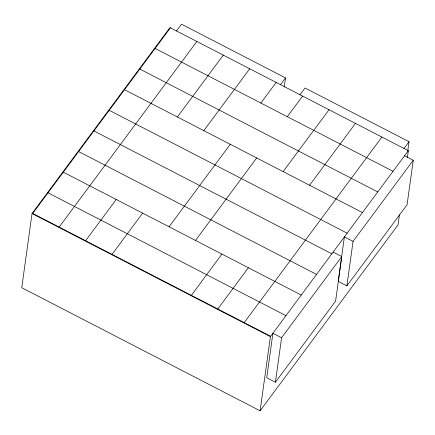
<?xml version="1.0" encoding="UTF-8"?>
<svg xmlns="http://www.w3.org/2000/svg" width="435" height="435" viewBox="0 0 435 435"><rect width="100%" height="100%" fill="white"/><g stroke="black" fill="none" stroke-linecap="round" stroke-linejoin="round"><path stroke-width="0.65" d="M407.416 157.378L408.345 150.695L169.976 27.595L32.043 213.531L21.75 287.709L260.114 410.809L398.052 224.873L399.444 214.846M284.24 87.071L285.507 77.908L181.493 24.191L176.479 30.95M260.114 410.809L270.407 336.63L408.345 150.695M281.586 337.729L272.919 333.253L266.742 377.759L275.409 382.234L281.586 337.729L341.774 256.59L333.107 252.115M341.774 256.59L335.597 301.096L275.409 382.234M353.062 241.376L344.395 236.901L338.218 281.407L346.885 285.882L353.062 241.376L413.25 160.243L404.583 155.763M407.736 150.994L409.025 141.696L305.011 87.979L299.998 94.738M413.25 160.243L407.073 204.749L346.885 285.882M32.728 213.416L170.411 27.818M59.165 227.07L196.848 41.472M85.603 240.724L116.199 199.48M177.393 116.993L223.285 55.125M112.04 254.377L142.636 213.134M203.825 130.641L249.723 68.779M169.074 226.787L230.262 144.295M260.859 103.051L276.16 82.432M280.493 84.667L285.507 77.908M195.511 240.441L256.699 157.948M287.296 116.705L302.597 96.081M191.351 295.338L221.948 254.089M283.136 171.602L329.034 109.734M217.788 308.986L248.385 267.742M309.573 185.256L355.471 123.388M244.225 322.639L381.908 137.041M404.012 148.455L409.025 141.696M155.116 48.443L393.044 171.314M139.814 69.062L377.749 191.938M124.519 89.686L362.447 212.563M109.218 110.305L347.152 233.182M93.922 130.93L331.851 253.806M78.621 151.554L316.555 274.425M63.325 172.173L301.254 295.05M48.024 192.797L285.958 315.674M32.293 213.193L270.662 336.293M32.043 213.531L270.407 336.63"/></g></svg>
